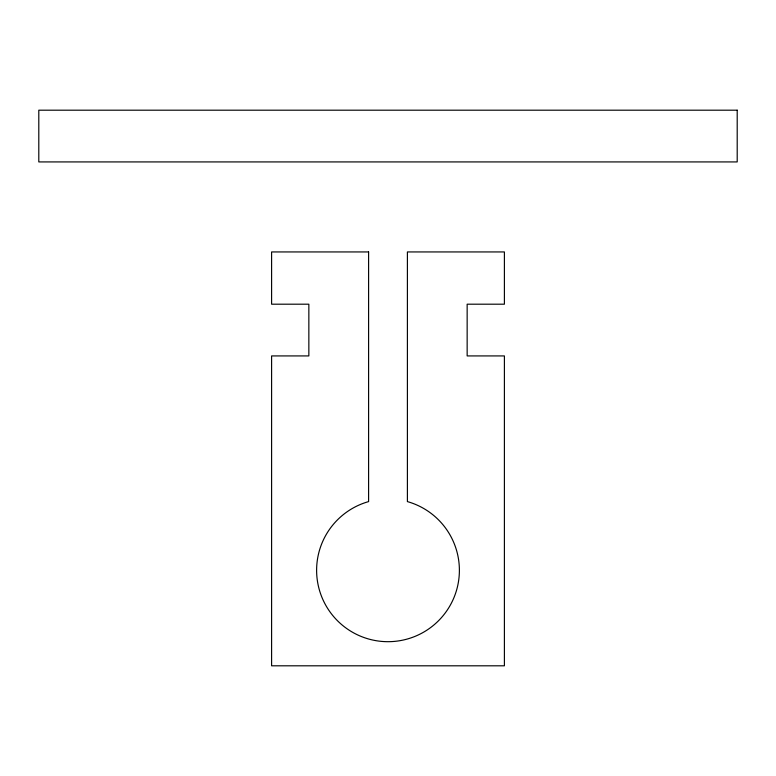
<?xml version="1.0" encoding="UTF-8"?>
<svg xmlns="http://www.w3.org/2000/svg" width="776" height="776" viewBox="0 0 776 776"><rect width="100%" height="100%" fill="white"/><g stroke="black" fill="none" stroke-linecap="round" stroke-linejoin="round"><path stroke-width="1.16" d="M737.2 110.192L38.8 110.192L38.8 161.922L737.2 161.922L737.2 110.192M368.6 251.938L271.6 251.938L271.6 304.192L308.848 304.192L308.848 355.922L271.6 355.922L271.6 665.808L504.4 665.808L504.4 355.922L467.152 355.922L467.152 304.192L504.4 304.192L504.4 251.938L407.4 251.938L407.4 501.597A71.392 71.392 0 0 1 446.297 611.507A71.392 71.392 0 0 1 329.703 611.507A71.392 71.392 0 0 1 368.6 501.597L368.6 251.938"/></g></svg>
